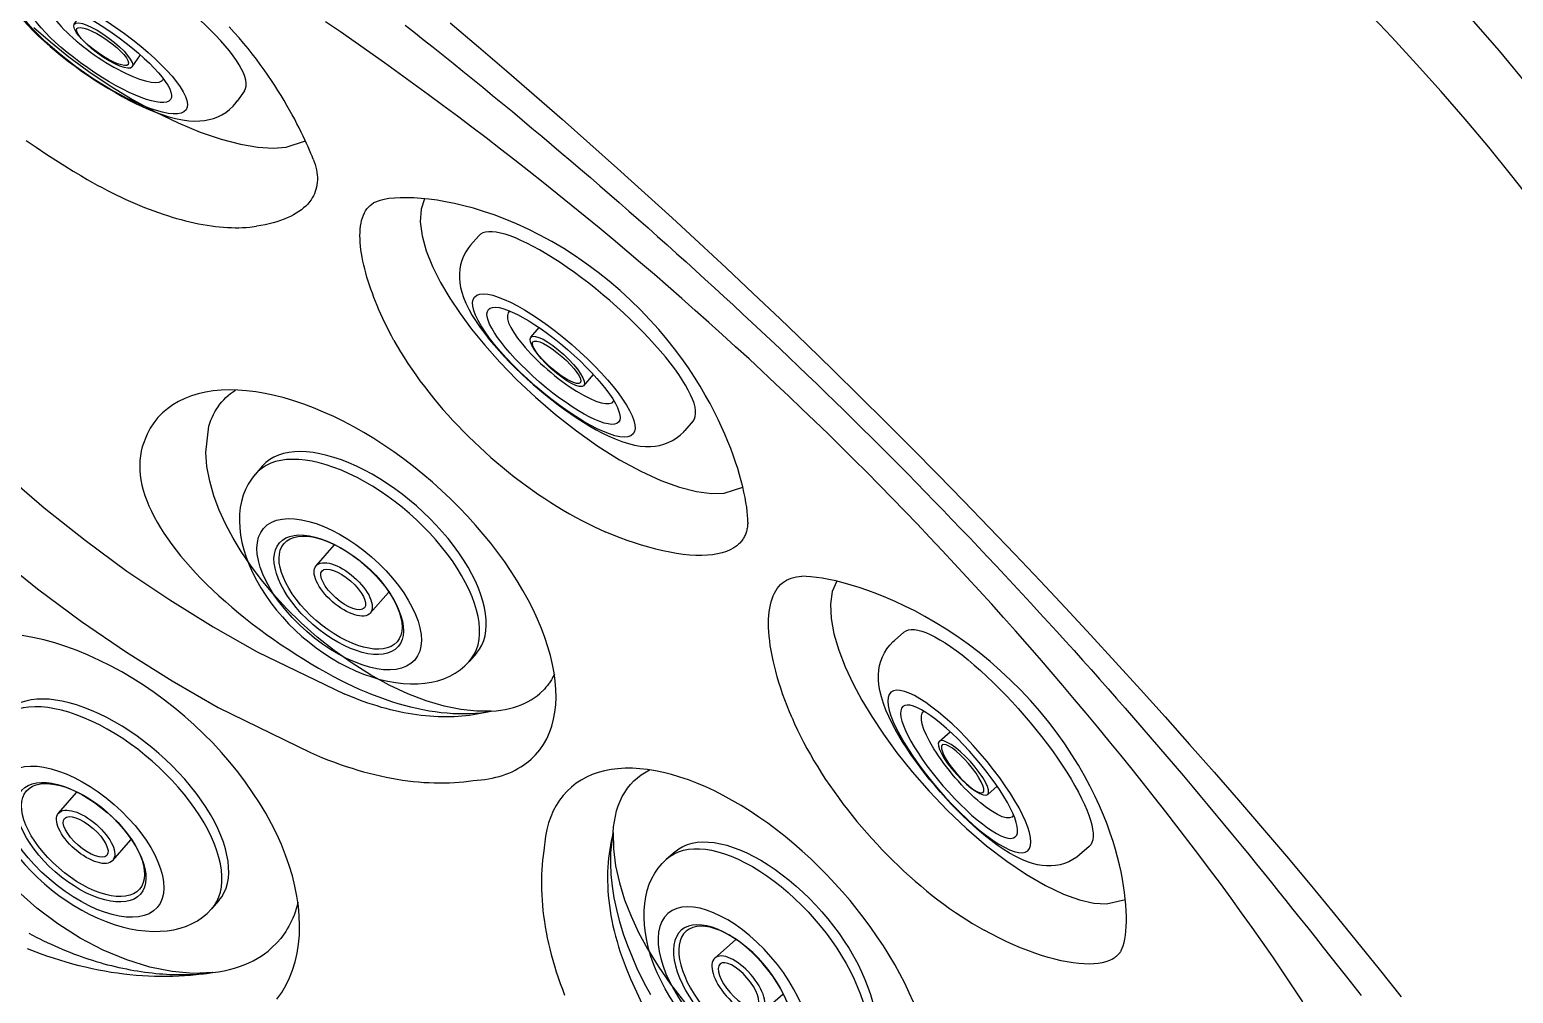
# Model space of a CAD drawing. Extents: x 832 to 912, y 781 to 934.
# Drawn here: x 894.42 to 903.87, y 875 to 881.13 of the extents above; entities that cross this region are included whole.
import ezdxf

# ---------------------------------------------------------------- set-up
doc = ezdxf.new("R2010")
doc.units = 0
doc.header["$MEASUREMENT"] = 0
for name, color, linetype in [('1', 4, 'Continuous'), ('DIM', 3, 'Continuous'), ('SPA', 2, 'Continuous')]:
    doc.layers.add(name, color=color, linetype=linetype)

# ---------------------------------------------------------------- blocks, each defined once
blk = doc.blocks.new('MINI2009')
at = {"layer": '1'}
for p, q in [((274.3024, 432.0245), (274.3824, 432.0245)), ((274.3024, 430.221), (274.3824, 430.221))]:
    blk.add_line(p, q, dxfattribs=at)
at = {"layer": '1', "color": 3}
for p, q in [((274.5869, 431.3518), (274.4936, 431.3518)), ((274.5741, 430.8937), (274.4936, 430.8937))]:
    blk.add_line(p, q, dxfattribs=at)
at = {"layer": '1', "flags": 128}
blk.add_lwpolyline([(274.3824, 430.2213), (274.4044, 430.2217), (274.4346, 430.2255), (274.4636, 430.2324), (274.4914, 430.2421), (274.5177, 430.2544), (274.5424, 430.269), (274.5656, 430.2858), (274.5873, 430.3046), (274.6076, 430.3255), (274.6268, 430.3488), (274.6452, 430.3749), (274.663, 430.4045), (274.6804, 430.4387), (274.6974, 430.478), (274.7131, 430.5212), (274.7268, 430.5658), (274.7387, 430.611), (274.749, 430.6568), (274.758, 430.7034), (274.7658, 430.7508), (274.7725, 430.7991), (274.7782, 430.8483), (274.7829, 430.8981), (274.7866, 430.9486), (274.7894, 430.9996), (274.7912, 431.0509), (274.792, 431.1024), (274.7919, 431.154), (274.7909, 431.2055), (274.7889, 431.2566), (274.7859, 431.3073), (274.7821, 431.3574), (274.7772, 431.4067), (274.7714, 431.4551), (274.7646, 431.5025), (274.7568, 431.5489), (274.7479, 431.5942), (274.7377, 431.6385), (274.7263, 431.6817), (274.7131, 431.7242), (274.6979, 431.7661), (274.68, 431.8078), (274.6615, 431.8437), (274.6425, 431.8746), (274.6231, 431.9015), (274.6028, 431.9252), (274.5815, 431.9463), (274.5589, 431.9649), (274.535, 431.9813), (274.5097, 431.9953), (274.4831, 432.0067), (274.4555, 432.0154), (274.4243, 432.0217), (274.3931, 432.0244), (274.3823, 432.0242)], dxfattribs=at)
at = {"layer": '1'}
blk.add_ellipse((274.3024, 431.1228), major_axis=(0, 0.9018), ratio=0.25882, start_param=6.283179, end_param=9.424778, dxfattribs=at)
at = {"layer": '1', "color": 3}
for centre, major_axis, ratio in [((274.6148, 431.1228), (0, 0.6667), 0.263764), ((274.6174, 431.1228), (0, 0.5481), 0.248557), ((274.5805, 431.1228), (0.0064, 0.229), 0.262485), ((274.5876, 431.1228), (0, 0.1994), 0.249939)]:
    blk.add_ellipse(centre, major_axis=major_axis, ratio=ratio, dxfattribs=at)
blk.add_ellipse((274.5435, 431.1223), major_axis=(-0.0036, 0.438), ratio=0.267267, start_param=3.037362, end_param=6.323274, dxfattribs=at)
blk = doc.blocks.new('2D2D4516S')
at = {"layer": '1'}
for p, q in [((-0.905, -0.4526), (-0.9051, -0.5262)), ((0.905, -0.4526), (0.9049, -0.5248)), ((-0.2299, -0.7069), (-0.2299, -0.5325)), ((0.2281, -0.7069), (0.2281, -0.532))]:
    blk.add_line(p, q, dxfattribs=at)
for centre, major_axis, ratio, start_param in [((0, -0.4526), (0.905, 0), 0.500093, 6.282714), ((-0.0001, -0.5255), (-0.905, -0.0007), 0.640029, 6.278858)]:
    blk.add_ellipse(centre, major_axis=major_axis, ratio=ratio, start_param=start_param, end_param=9.424778, dxfattribs=at)
at = {"layer": '1', "color": 3}
blk.add_ellipse((0, -0.5179), major_axis=(0.905, 0), ratio=0.500093, start_param=6.265011, end_param=9.442952, dxfattribs=at)
for centre, major_axis, ratio in [((0, -0.747), (-0.638, -0.0014), 0.493334), ((-0.0001, -0.7513), (-0.5019, 0), 0.500063), ((0, -0.7335), (-0.4769, -0.0014), 0.493519)]:
    blk.add_ellipse(centre, major_axis=major_axis, ratio=ratio, dxfattribs=at)
at = {"layer": '1'}
for major_axis, ratio in [((-0.229, 0), 0.45443), ((-0.179, 0), 0.399892)]:
    blk.add_ellipse((-0.0009, -0.7069), major_axis=major_axis, ratio=ratio, dxfattribs=at)
blk = doc.blocks.new('2010SOVEREIGN')
at = {"layer": '1', "color": 3}
for centre, radius, start, end in [((67.6376, 80.6922), 11.2, 1.97746, 87.83662), ((67.5969, 80.643), 9.387, 0, 90)]:
    blk.add_arc(centre, radius, start, end, dxfattribs=at)
at = {"layer": 'SPA', "color": 4}
blk.add_lwpolyline([(12, 92.7053), (67.6581, 92.7053, -0.414214), (79.6581, 80.7053), (79.6581, 12, -0.414214), (67.6581, 0), (12, 0, -0.414214), (0, 12), (0, 80.7053, -0.414214)], format="xyb", close=True, dxfattribs=at)
at = {"layer": 'SPA', "color": 3, "linetype": 'Continuous'}
for points in [[(71.2275, 83.2527), (71.4224, 83.0286), (71.6119, 82.7999), (71.796, 82.5668), (71.9745, 82.3294), (72.1474, 82.0879), (72.3146, 81.8422), (72.476, 81.5925), (72.6314, 81.3391), (72.7806, 81.0821), (72.9232, 80.8223), (73.059, 80.5597), (73.1879, 80.2943), (73.3099, 80.0261), (73.4248, 79.7552), (73.5326, 79.4816), (73.6331, 79.2054), (73.7264, 78.9266), (73.8122, 78.6452), (73.8906, 78.3614), (73.9613, 78.0751), (74.0243, 77.7864), (74.127, 77.2018)], [(71.6486, 82.0506), (71.5041, 82.2341), (71.3567, 82.4153), (71.2064, 82.5941), (71.0533, 82.7705), (70.8974, 82.9445), (70.7388, 83.116), (70.5774, 83.2851)], [(64.7422, 83.2069), (64.9217, 83.0548), (65.1004, 82.9019), (65.2783, 82.748), (65.4554, 82.5932), (65.6317, 82.4375), (65.8072, 82.2809), (65.9819, 82.1234), (66.1558, 81.9651), (66.3289, 81.8059), (66.5012, 81.6457), (66.6726, 81.4847), (66.8432, 81.3227), (67.0129, 81.1599), (67.1818, 80.9962), (67.3497, 80.8315), (67.5168, 80.666), (67.683, 80.4996), (67.8483, 80.3323), (68.0127, 80.1641), (68.1762, 79.995), (68.3389, 79.8251), (68.5006, 79.6543), (68.6614, 79.4827), (68.8213, 79.3102), (68.9803, 79.137), (69.1384, 78.9629), (69.2956, 78.788), (69.452, 78.6123), (69.6075, 78.4358), (69.7622, 78.2587), (69.9159, 78.0806), (70.0684, 77.9015), (70.2191, 77.7219), (70.3665, 77.5435), (70.5134, 77.363), (70.6585, 77.1822), (70.7983, 77.0056)], [(64.4563, 83.1931), (64.5117, 83.1491), (64.5708, 83.102), (64.6336, 83.0519), (64.6971, 83.0012), (64.7605, 82.9503), (64.8238, 82.8993), (64.887, 82.8481), (64.95, 82.7968), (65.0129, 82.7453), (65.0756, 82.6936), (65.1383, 82.6418), (65.2008, 82.5898), (65.2632, 82.5377), (65.3254, 82.4855), (65.3876, 82.4331), (65.4496, 82.3806), (65.5115, 82.3279), (65.5733, 82.2751), (65.635, 82.2222), (65.6965, 82.1691), (65.7579, 82.1158), (65.8192, 82.0625), (65.8804, 82.009), (65.9415, 81.9553), (66.0024, 81.9015), (66.0632, 81.8475), (66.1239, 81.7934), (66.1844, 81.7392), (66.2448, 81.6848), (66.3051, 81.6303), (66.3652, 81.5757), (66.4253, 81.5209), (66.4851, 81.466), (66.5449, 81.4109), (66.6045, 81.3557), (66.664, 81.3003), (66.7233, 81.2448), (66.7825, 81.1892), (66.8416, 81.1334), (66.9006, 81.0774), (66.9594, 81.0214), (67.0181, 80.9652), (67.0766, 80.9088), (67.135, 80.8523), (67.1932, 80.7956), (67.2514, 80.7388), (67.3094, 80.6819), (67.3672, 80.6248), (67.4249, 80.5676), (67.4825, 80.5102), (67.5399, 80.4526), (67.5972, 80.3949), (67.6544, 80.3371), (67.7115, 80.2791), (67.7684, 80.221), (67.8252, 80.1627), (67.8819, 80.1042), (67.9384, 80.0457), (67.9948, 79.9869), (68.0511, 79.9281), (68.1072, 79.8691), (68.1632, 79.8099), (68.2191, 79.7506), (68.2748, 79.6912), (68.3304, 79.6316), (68.3858, 79.5719), (68.4411, 79.512), (68.4963, 79.4521), (68.5513, 79.3919), (68.6062, 79.3317), (68.661, 79.2713), (68.7156, 79.2108), (68.7701, 79.1501), (68.8244, 79.0894), (68.8786, 79.0285), (68.9326, 78.9674), (68.9865, 78.9063), (69.0403, 78.845), (69.0939, 78.7836), (69.1473, 78.722), (69.2007, 78.6604), (69.2538, 78.5986), (69.3068, 78.5367), (69.3597, 78.4747), (69.4124, 78.4126), (69.465, 78.3503), (69.5174, 78.288), (69.5697, 78.2255), (69.6218, 78.1629), (69.6738, 78.1001), (69.7257, 78.0373), (69.7774, 77.9744), (69.8287, 77.9117), (69.8781, 77.851), (69.9259, 77.7922), (69.9724, 77.7345), (70.0183, 77.6776), (70.0639, 77.6207), (70.1098, 77.5633), (70.1563, 77.505), (70.2041, 77.445), (70.2532, 77.3832), (70.3026, 77.3211), (70.3518, 77.259), (70.401, 77.1968), (70.45, 77.1347), (70.4983, 77.0734), (70.5444, 77.0147)], [(63.8701, 82.3403), (63.8633, 82.3575), (63.8557, 82.376), (63.8473, 82.3958), (63.8381, 82.4168), (63.8282, 82.4389), (63.8175, 82.4622), (63.806, 82.4865), (63.7937, 82.5118), (63.7806, 82.538), (63.7667, 82.5652), (63.7519, 82.5931), (63.7363, 82.6219), (63.7199, 82.6514), (63.7026, 82.6816), (63.6845, 82.7124), (63.6655, 82.7437), (63.6456, 82.7756), (63.6249, 82.808), (63.6033, 82.8408), (63.5808, 82.8739), (63.5574, 82.9074), (63.5331, 82.9411), (63.5079, 82.975), (63.4817, 83.009), (63.4547, 83.0432), (63.4267, 83.0774), (63.3977, 83.1117), (63.3673, 83.1463), (63.3356, 83.1814)], [(62.0912, 83.1782), (62.1972, 83.0855), (62.3144, 82.9913), (62.4419, 82.8974), (62.5777, 82.806), (62.7195, 82.7196), (62.8644, 82.6404), (63.0089, 82.5706), (63.1496, 82.5122), (63.2833, 82.4664), (63.4069, 82.434), (63.5183, 82.415), (63.6159, 82.4089), (63.6987, 82.4147), (63.8202, 82.4564)], [(70.1731, 76.9752), (70.1097, 77.0707), (70.0457, 77.1658), (69.981, 77.2604), (69.9156, 77.3546), (69.8496, 77.4483), (69.7829, 77.5417), (69.7155, 77.6346), (69.6476, 77.7272), (69.579, 77.8193), (69.51, 77.9111), (69.4404, 78.0026), (69.3704, 78.0937), (69.2998, 78.1846), (69.2288, 78.2751), (69.1574, 78.3654), (69.0855, 78.4553), (69.0132, 78.5449), (68.9405, 78.6342), (68.8673, 78.7231), (68.7937, 78.8117), (68.7196, 78.8999), (68.6451, 78.9879), (68.5702, 79.0754), (68.4948, 79.1626), (68.419, 79.2495), (68.3428, 79.336), (68.2661, 79.4221), (68.1891, 79.5079), (68.1116, 79.5934), (68.0336, 79.6784), (67.9553, 79.7632), (67.8765, 79.8475), (67.7973, 79.9315), (67.7177, 80.0151), (67.6376, 80.0984), (67.5572, 80.1812), (67.4763, 80.2637), (67.395, 80.3459), (67.3133, 80.4276), (67.2312, 80.509), (67.1487, 80.59), (67.0657, 80.6706), (66.9824, 80.7507), (66.8988, 80.8305), (66.8148, 80.9098), (66.7304, 80.9887), (66.6457, 81.0671), (66.5606, 81.1451), (66.4752, 81.2227), (66.3894, 81.2998), (66.3033, 81.3765), (66.2169, 81.4528), (66.1301, 81.5286), (66.0429, 81.604), (65.9555, 81.6789), (65.8676, 81.7534), (65.7795, 81.8275), (65.691, 81.9011), (65.6022, 81.9743), (65.513, 82.047), (65.4236, 82.1193), (65.3337, 82.1912), (65.2436, 82.2626), (65.1531, 82.3335), (65.0623, 82.404), (64.9712, 82.4741), (64.8798, 82.5437), (64.7881, 82.6129), (64.696, 82.6816), (64.6036, 82.7499), (64.5109, 82.8177), (64.418, 82.8851), (64.3247, 82.9519), (64.2311, 83.0182), (64.1372, 83.0839), (64.0428, 83.1489), (63.9479, 83.2133)], [(62.0421, 82.4581), (62.1045, 82.4156), (62.1674, 82.3737), (62.23, 82.3332), (62.2883, 82.2963), (62.3416, 82.2635), (62.3891, 82.2349), (62.4303, 82.2107), (62.4645, 82.1912), (62.4948, 82.1744), (62.5251, 82.1581), (62.5554, 82.1423), (62.5856, 82.1269), (62.6158, 82.1119), (62.646, 82.0975), (62.6761, 82.0835), (62.7062, 82.07), (62.7361, 82.0569), (62.766, 82.0444), (62.7957, 82.0324), (62.8253, 82.0208), (62.8548, 82.0098), (62.8842, 81.9993), (62.9134, 81.9893), (62.9425, 81.9798), (62.9713, 81.9708), (63, 81.9624), (63.0285, 81.9545), (63.0568, 81.9472), (63.0848, 81.9404), (63.1126, 81.9341), (63.1402, 81.9284), (63.1675, 81.9233), (63.1946, 81.9187), (63.2212, 81.9147), (63.2475, 81.9113), (63.2733, 81.9085), (63.2988, 81.9063), (63.3239, 81.9046), (63.3486, 81.9035), (63.3729, 81.903), (63.3967, 81.9031), (63.4201, 81.9038), (63.443, 81.9051), (63.4655, 81.9069), (63.5092, 81.9123)], [(63.8701, 82.3403), (63.8766, 82.3227), (63.8822, 82.3053), (63.8868, 82.2882), (63.8906, 82.2714), (63.8934, 82.2548), (63.8954, 82.2385), (63.8964, 82.2225), (63.8965, 82.2069), (63.8957, 82.1915), (63.8939, 82.1764), (63.8913, 82.1616), (63.8877, 82.1472), (63.8833, 82.1331), (63.8779, 82.1194), (63.8716, 82.106), (63.8643, 82.0929), (63.8562, 82.0802), (63.8465, 82.0671), (63.8352, 82.0537), (63.8227, 82.0409), (63.8091, 82.0285), (63.7945, 82.0167), (63.7787, 82.0054), (63.7619, 81.9946), (63.744, 81.9844), (63.7251, 81.9747), (63.7051, 81.9655), (63.6841, 81.9569), (63.6621, 81.9489), (63.639, 81.9414), (63.615, 81.9344), (63.59, 81.9281), (63.564, 81.9223), (63.5092, 81.9123)], [(61.9048, 80.3372), (62.1568, 80.1202), (62.4169, 79.9133), (62.6838, 79.7174), (62.9563, 79.5332), (63.2331, 79.3617), (63.5129, 79.2037), (64.0712, 78.9338)], [(61.8421, 79.8227), (62.1144, 79.6035), (62.3942, 79.3956), (62.6801, 79.1998), (62.9707, 79.0173), (63.2647, 78.8491), (63.8518, 78.5613)], [(64.3844, 81.1859), (64.369, 81.2144), (64.3542, 81.2426), (64.34, 81.2706), (64.3264, 81.2984), (64.3133, 81.3259), (64.3009, 81.3531), (64.2889, 81.3801), (64.2776, 81.4067), (64.2668, 81.4331), (64.2566, 81.4591), (64.2468, 81.4852), (64.2374, 81.5113), (64.2286, 81.5373), (64.2202, 81.5633), (64.2124, 81.5891), (64.2051, 81.6148), (64.1984, 81.6403), (64.1922, 81.6655), (64.1868, 81.6903), (64.1819, 81.7149), (64.1778, 81.7391), (64.1743, 81.7628), (64.1716, 81.786), (64.1696, 81.8088), (64.1683, 81.8309), (64.1679, 81.8525), (64.1683, 81.8734), (64.1696, 81.8936), (64.1717, 81.913), (64.1747, 81.9317), (64.1786, 81.9496), (64.1835, 81.9666), (64.1893, 81.9825), (64.196, 81.9972), (64.2036, 82.0108), (64.2121, 82.0233), (64.2215, 82.0345), (64.2317, 82.0446), (64.2549, 82.0612)], [(66.6377, 80.0288), (66.6375, 80.0491), (66.6363, 80.0718), (66.6341, 80.0969), (66.6307, 80.1243), (66.6262, 80.1538), (66.6205, 80.1853), (66.6136, 80.2188), (66.6055, 80.2541), (66.5961, 80.291), (66.5854, 80.3296), (66.5734, 80.3697), (66.56, 80.4112), (66.5452, 80.4539), (66.529, 80.4978), (66.5113, 80.5428), (66.4921, 80.5887), (66.4713, 80.6354), (66.449, 80.6829), (66.4245, 80.7323), (66.3972, 80.7841), (66.3672, 80.8379), (66.3344, 80.8937), (66.2985, 80.9511), (66.2596, 81.0099), (66.2174, 81.0699), (66.172, 81.1309), (66.1231, 81.1926), (66.0707, 81.2547), (66.0147, 81.3172), (65.955, 81.3796), (65.8914, 81.4419), (65.8244, 81.5032), (65.7555, 81.5621), (65.685, 81.6183), (65.613, 81.6717), (65.5397, 81.7223), (65.4653, 81.77), (65.3899, 81.8146), (65.3137, 81.8562), (65.2382, 81.894), (65.1644, 81.9277), (65.0926, 81.9576), (65.0229, 81.9839), (64.9556, 82.0067), (64.8908, 82.0264), (64.8288, 82.0431), (64.7697, 82.0569), (64.7133, 82.0683), (64.659, 82.0774), (64.6068, 82.0845), (64.5571, 82.0895), (64.51, 82.0927), (64.4658, 82.094), (64.4247, 82.0937), (64.3869, 82.0917), (64.3526, 82.0882), (64.322, 82.0833), (64.2954, 82.0771), (64.2549, 82.0612)], [(64.5796, 82.0875), (64.5568, 82.0202), (64.5515, 81.9408), (64.5629, 81.8519), (64.5896, 81.7561), (64.6295, 81.6562), (64.6804, 81.5548), (64.7397, 81.4541), (64.8053, 81.3559), (64.8779, 81.2579), (64.9622, 81.1542), (65.0585, 81.0459), (65.1663, 80.9349), (65.2847, 80.8232), (65.4121, 80.7137), (65.5459, 80.609), (65.6835, 80.5122), (65.8214, 80.426), (65.9562, 80.3527), (66.0847, 80.294), (66.2039, 80.2508), (66.3116, 80.2233), (66.4061, 80.2108), (66.4868, 80.2123), (66.6064, 80.2502)], [(64.3844, 81.1859), (64.4049, 81.1495), (64.4265, 81.113), (64.4491, 81.0763), (64.4728, 81.0395), (64.4975, 81.0027), (64.5233, 80.9657), (64.5501, 80.9288), (64.5778, 80.8919), (64.6063, 80.8552), (64.6356, 80.8187), (64.6657, 80.7825), (64.6965, 80.7466), (64.728, 80.7111), (64.7602, 80.6758), (64.793, 80.641), (64.8265, 80.6065), (64.8605, 80.5724), (64.8951, 80.5388), (64.9303, 80.5056), (64.9659, 80.473), (65.0021, 80.4408), (65.0387, 80.4092), (65.0757, 80.3782), (65.1131, 80.3477), (65.1509, 80.3179), (65.1891, 80.2886), (65.2275, 80.2601), (65.2663, 80.2322), (65.3053, 80.2051), (65.3446, 80.1787), (65.384, 80.153), (65.4235, 80.1283), (65.4629, 80.1045), (65.5022, 80.0817), (65.5413, 80.0598), (65.5804, 80.0389), (65.6192, 80.0191), (65.6578, 80.0002), (65.7344, 79.9656)], [(65.2864, 78.5474), (65.313, 78.5791), (65.3368, 78.6133), (65.3575, 78.6499), (65.3752, 78.689), (65.3898, 78.7302), (65.4012, 78.7733), (65.4096, 78.8184), (65.4148, 78.8652), (65.4169, 78.9137), (65.4159, 78.9639), (65.4118, 79.0155), (65.4047, 79.0686), (65.3945, 79.123), (65.3813, 79.1787), (65.3651, 79.2355), (65.3458, 79.2933), (65.3235, 79.3521), (65.2983, 79.4118), (65.27, 79.4723), (65.2389, 79.5332), (65.2052, 79.594), (65.169, 79.6547), (65.1304, 79.7152), (65.0894, 79.7753), (65.0462, 79.8349), (65.0007, 79.894), (64.9532, 79.9524), (64.9037, 80.01), (64.8523, 80.0668), (64.799, 80.1226), (64.7439, 80.1773), (64.6872, 80.2308), (64.6289, 80.2831), (64.5691, 80.3339), (64.5079, 80.3833), (64.4458, 80.4307), (64.3831, 80.476), (64.3199, 80.5191), (64.2563, 80.56), (64.1925, 80.5986), (64.1285, 80.6349), (64.0644, 80.6689), (64.0004, 80.7003), (63.9365, 80.7293), (63.8729, 80.7558), (63.8098, 80.7796), (63.7471, 80.8008), (63.685, 80.8193), (63.6237, 80.835), (63.5632, 80.8479), (63.5037, 80.8579), (63.4458, 80.8649), (63.3896, 80.869), (63.3353, 80.8701), (63.2828, 80.8683), (63.2324, 80.8635), (63.184, 80.8559), (63.1379, 80.8454), (63.0939, 80.8321), (63.0522, 80.816), (63.013, 80.797), (62.9762, 80.7753), (62.942, 80.7508), (62.9103, 80.7237), (62.8814, 80.6938), (62.8553, 80.6612), (62.8321, 80.6261), (62.8121, 80.5888), (62.7814, 80.5078)], [(63.2061, 80.639), (63.212, 80.6583), (63.2188, 80.6771), (63.2263, 80.6955), (63.2346, 80.7133), (63.2437, 80.7306), (63.2536, 80.7473), (63.2642, 80.7635), (63.2755, 80.779), (63.2877, 80.7939), (63.3005, 80.8082), (63.3141, 80.8218), (63.3283, 80.8348), (63.3433, 80.8471), (63.3752, 80.8695)], [(65.0035, 78.8249), (64.9112, 78.8251), (64.8109, 78.8359), (64.7034, 78.8579), (64.5903, 78.8913), (64.4733, 78.9359), (64.3542, 78.9912), (64.235, 79.0563), (64.1177, 79.1299), (64.004, 79.2106), (63.8957, 79.2967), (63.7941, 79.3867), (63.7002, 79.4789), (63.6147, 79.5717), (63.5379, 79.6639), (63.47, 79.7542), (63.4109, 79.8417), (63.3596, 79.9266), (63.3131, 80.0141), (63.2718, 80.1044), (63.2372, 80.1966), (63.2106, 80.2895), (63.1931, 80.3817), (63.1859, 80.4718), (63.2061, 80.639)], [(62.7814, 80.5078), (62.7743, 80.4794), (62.7692, 80.4504), (62.766, 80.4208), (62.7648, 80.3906), (62.7656, 80.3599), (62.7683, 80.3286), (62.7729, 80.2969), (62.7794, 80.2646), (62.7877, 80.232), (62.7979, 80.1989), (62.8099, 80.1654), (62.8238, 80.1315), (62.8393, 80.0973), (62.8567, 80.0627), (62.8758, 80.0279), (62.8965, 79.9928), (62.919, 79.9574), (62.9431, 79.9218), (62.9688, 79.886), (62.9962, 79.85), (63.0251, 79.8139), (63.0556, 79.7776), (63.0876, 79.7413), (63.1211, 79.7048), (63.1561, 79.6683), (63.1926, 79.6318), (63.2305, 79.5953), (63.2699, 79.5588), (63.3105, 79.5224), (63.352, 79.4865), (63.3945, 79.451), (63.4379, 79.4159), (63.4821, 79.3813), (63.5271, 79.3473), (63.5728, 79.3137), (63.6191, 79.2808), (63.6661, 79.2484), (63.7137, 79.2167), (63.7617, 79.1856), (63.81, 79.1553), (63.8577, 79.1263), (63.9045, 79.0987), (63.9503, 79.0727), (63.9951, 79.0481), (64.0388, 79.0252), (64.0812, 79.0039), (64.1225, 78.9841), (64.1637, 78.9654), (64.2049, 78.9477), (64.246, 78.931), (64.287, 78.9153), (64.3279, 78.9007), (64.3687, 78.887), (64.4092, 78.8745), (64.4496, 78.863), (64.4897, 78.8526), (64.5296, 78.8432), (64.5692, 78.835), (64.6085, 78.828), (64.6475, 78.822), (64.686, 78.8172), (64.7239, 78.8136), (64.7613, 78.8111), (64.798, 78.8098), (64.8341, 78.8095), (64.8694, 78.8104), (64.9041, 78.8124), (64.938, 78.8155), (65.0035, 78.8249)], [(66.6377, 80.0288), (66.6374, 80.0209), (66.6369, 80.0131), (66.6362, 80.0055), (66.6353, 79.998), (66.6341, 79.9907), (66.6327, 79.9835), (66.6311, 79.9764), (66.6292, 79.9695), (66.6271, 79.9627), (66.6248, 79.9561), (66.6223, 79.9496), (66.6195, 79.9433), (66.6165, 79.9371), (66.6133, 79.931), (66.6099, 79.9251), (66.6062, 79.9193), (66.6023, 79.9137), (66.5982, 79.9083), (66.5939, 79.9029), (66.5893, 79.8978), (66.5845, 79.8928), (66.5795, 79.8879), (66.5679, 79.8779), (66.5481, 79.8639), (66.5259, 79.8517), (66.5014, 79.8412), (66.4745, 79.8326), (66.4454, 79.8257), (66.4141, 79.8207), (66.3806, 79.8175), (66.3449, 79.8162), (66.3071, 79.8167), (66.2672, 79.8191), (66.2259, 79.8234), (66.1836, 79.8293), (66.1404, 79.8369), (66.0964, 79.846), (66.0519, 79.8566), (66.0069, 79.8686), (65.9615, 79.882), (65.916, 79.8965), (65.8703, 79.9123), (65.8248, 79.9291), (65.7344, 79.9656)], [(66.9195, 78.7816), (66.9031, 78.8206), (66.8878, 78.8592), (66.8734, 78.8972), (66.8599, 78.9348), (66.8474, 78.9717), (66.8359, 79.0081), (66.8252, 79.0438), (66.8156, 79.0788), (66.8069, 79.1132), (66.7991, 79.1468), (66.7922, 79.1797), (66.7863, 79.2117), (66.7812, 79.2429), (66.7772, 79.2732), (66.774, 79.3025), (66.7718, 79.3309), (66.7705, 79.3584), (66.7701, 79.3848), (66.7706, 79.4103), (66.772, 79.4347), (66.7744, 79.4581), (66.7777, 79.4805), (66.7818, 79.5018), (66.7869, 79.522), (66.7929, 79.5411), (66.7998, 79.559), (66.8075, 79.5757), (66.8161, 79.5912), (66.8255, 79.6056), (66.8358, 79.6188), (66.8469, 79.6307), (66.8588, 79.6415), (66.8716, 79.651), (66.8851, 79.6593), (66.8995, 79.6665), (66.9146, 79.6723), (66.9306, 79.677), (66.9473, 79.6804), (66.9829, 79.6836)], [(69.0163, 77.3016), (69.0231, 77.3155), (69.0293, 77.3322), (69.0347, 77.3516), (69.0393, 77.3736), (69.0431, 77.398), (69.046, 77.4249), (69.048, 77.454), (69.049, 77.4853), (69.049, 77.5187), (69.0479, 77.554), (69.0456, 77.5912), (69.0421, 77.6302), (69.0374, 77.6708), (69.0314, 77.7129), (69.024, 77.7565), (69.0152, 77.8015), (69.0049, 77.8476), (68.9932, 77.8949), (68.9798, 77.9436), (68.9642, 77.9948), (68.9463, 78.0486), (68.926, 78.1047), (68.903, 78.163), (68.8773, 78.2233), (68.8487, 78.2853), (68.817, 78.349), (68.7822, 78.414), (68.744, 78.4804), (68.7024, 78.5478), (68.6571, 78.6161), (68.6081, 78.685), (68.5551, 78.7545), (68.4983, 78.8241), (68.439, 78.892), (68.3773, 78.9578), (68.3137, 79.0213), (68.2481, 79.0826), (68.1807, 79.1414), (68.1117, 79.1977), (68.0412, 79.2514), (67.9703, 79.3017), (67.9005, 79.3479), (67.8321, 79.3901), (67.7654, 79.4285), (67.7007, 79.4633), (67.6382, 79.4946), (67.5771, 79.523), (67.5174, 79.5489), (67.4591, 79.5722), (67.4026, 79.5931), (67.348, 79.6116), (67.2956, 79.6279), (67.2456, 79.6419), (67.1983, 79.6538), (67.1538, 79.6635), (67.1125, 79.6713), (67.0745, 79.6771), (67.0401, 79.6811), (66.9829, 79.6836)], [(67.2041, 79.6524), (67.1761, 79.5863), (67.1644, 79.5066), (67.1683, 79.4159), (67.1866, 79.317), (67.2174, 79.213), (67.2588, 79.1066), (67.3086, 79.0001), (67.3646, 78.8957), (67.4278, 78.7904), (67.5022, 78.6783), (67.588, 78.5606), (67.6849, 78.4391), (67.7921, 78.3162), (67.9083, 78.1947), (68.0313, 78.0776), (68.1585, 77.9683), (68.2868, 77.8697), (68.4132, 77.7844), (68.5344, 77.7145), (68.6478, 77.661), (68.7511, 77.6242), (68.8428, 77.6038), (68.922, 77.5985), (69.0425, 77.6267)], [(63.6392, 76.9917), (63.6693, 77.0342), (63.696, 77.0793), (63.7192, 77.127), (63.739, 77.1772), (63.7552, 77.2296), (63.7678, 77.2844), (63.7768, 77.3412), (63.7821, 77.4), (63.7837, 77.4601), (63.7816, 77.5215), (63.7759, 77.584), (63.7665, 77.6475), (63.7536, 77.7119), (63.7372, 77.777), (63.7174, 77.8427), (63.694, 77.9088), (63.6673, 77.9753), (63.6373, 78.042), (63.6039, 78.1088), (63.5673, 78.1755), (63.5274, 78.2421), (63.4843, 78.3083), (63.4383, 78.3738), (63.3898, 78.4381), (63.3388, 78.5011), (63.2854, 78.5626), (63.2299, 78.6225), (63.1723, 78.6808), (63.1128, 78.7374), (63.0514, 78.792), (62.9882, 78.8447), (62.9235, 78.8953), (62.8572, 78.9437), (62.7896, 78.9899), (62.7208, 79.0336), (62.6508, 79.0748), (62.5799, 79.1133), (62.5087, 79.1487), (62.4375, 79.1811), (62.3663, 79.2103), (62.2953, 79.2363), (62.2246, 79.2591), (62.1543, 79.2786), (62.0847, 79.2949), (62.0158, 79.3078)], [(63.2313, 77.1608), (63.1072, 77.1558), (62.9726, 77.167), (62.8299, 77.1954), (62.6822, 77.2411), (62.533, 77.3034), (62.3858, 77.3806), (62.2439, 77.4707), (62.1105, 77.5708), (61.9878, 77.6782)], [(65.406, 79.0601), (65.4025, 79.053), (65.3988, 79.0459), (65.395, 79.039), (65.3911, 79.0322), (65.3871, 79.0256), (65.383, 79.0191), (65.3788, 79.0127), (65.3746, 79.0064), (65.3702, 79.0003), (65.3658, 78.9943), (65.3612, 78.9885), (65.3566, 78.9827), (65.3519, 78.9771), (65.3423, 78.9662)], [(65.0035, 78.8249), (64.9811, 78.8194), (64.9585, 78.8144), (64.9356, 78.8097), (64.9124, 78.8055), (64.889, 78.8017), (64.8652, 78.7984), (64.8412, 78.7956), (64.8168, 78.7932), (64.7922, 78.7913), (64.7673, 78.7899), (64.7421, 78.789), (64.7166, 78.7887), (64.6909, 78.7888), (64.6648, 78.7895), (64.6386, 78.7907), (64.612, 78.7925), (64.5852, 78.7948), (64.5582, 78.7977), (64.5309, 78.8012), (64.5034, 78.8052), (64.4757, 78.8098), (64.4477, 78.815), (64.4196, 78.8207), (64.3913, 78.827), (64.3628, 78.8339), (64.3342, 78.8414), (64.3054, 78.8494), (64.2765, 78.858), (64.2474, 78.8672), (64.2183, 78.877), (64.189, 78.8873), (64.1596, 78.8981), (64.1302, 78.9095), (64.0712, 78.9338)], [(65.0035, 78.8249), (65.0344, 78.8273), (65.0642, 78.8309), (65.0928, 78.8357), (65.1202, 78.8416), (65.1464, 78.8486), (65.1713, 78.8567), (65.195, 78.8657), (65.2175, 78.8756), (65.2388, 78.8864), (65.2589, 78.898), (65.2779, 78.9103), (65.2956, 78.9234), (65.3123, 78.9371), (65.3423, 78.9662)], [(66.9195, 78.7816), (66.9363, 78.7434), (66.9543, 78.7049), (66.9732, 78.6661), (66.9932, 78.6272), (67.0143, 78.588), (67.0363, 78.5487), (67.0593, 78.5092), (67.0833, 78.4697), (67.1081, 78.4303), (67.1337, 78.391), (67.16, 78.352), (67.1871, 78.3132), (67.215, 78.2746), (67.2435, 78.2362), (67.2727, 78.1982), (67.3026, 78.1605), (67.3331, 78.1231), (67.3642, 78.0861), (67.3959, 78.0496), (67.4281, 78.0134), (67.4609, 77.9778), (67.4941, 77.9426), (67.5279, 77.9079), (67.5621, 77.8738), (67.5968, 77.8402), (67.6318, 77.8073), (67.6673, 77.775), (67.7031, 77.7433), (67.7392, 77.7124), (67.7757, 77.6821), (67.8124, 77.6526), (67.8492, 77.624), (67.886, 77.5963), (67.9229, 77.5697), (67.9597, 77.544), (67.9965, 77.5193), (68.0332, 77.4957), (68.0698, 77.473), (68.1426, 77.431)], [(63.8518, 78.5613), (63.8906, 78.5448), (63.929, 78.529), (63.9672, 78.514), (64.0051, 78.4997), (64.0427, 78.4862), (64.0801, 78.4735), (64.1172, 78.4615), (64.154, 78.4502), (64.1906, 78.4397), (64.2268, 78.4299), (64.2628, 78.4209), (64.2986, 78.4125), (64.334, 78.4049), (64.3692, 78.3981), (64.4042, 78.3919), (64.4388, 78.3865), (64.4732, 78.3818), (64.5074, 78.3778), (64.5412, 78.3745), (64.5748, 78.3719), (64.6081, 78.37), (64.6412, 78.3689), (64.6738, 78.3684), (64.7059, 78.3686), (64.7376, 78.3694), (64.7689, 78.3709), (64.7997, 78.3731), (64.8301, 78.3759), (64.8896, 78.3833)], [(64.8896, 78.3833), (64.9146, 78.385), (64.9392, 78.3874), (64.9632, 78.3905), (64.9867, 78.3942), (65.0097, 78.3987), (65.0322, 78.4039), (65.0541, 78.4097), (65.0755, 78.4162), (65.0963, 78.4235), (65.1166, 78.4314), (65.1363, 78.4399), (65.1554, 78.4492), (65.1739, 78.4591), (65.1919, 78.4697), (65.2092, 78.481), (65.2259, 78.493), (65.242, 78.5056), (65.2574, 78.5189), (65.2864, 78.5474)], [(67.6932, 76.9733), (67.6664, 77.0329), (67.6374, 77.0926), (67.6064, 77.1523), (67.5733, 77.2119), (67.5382, 77.2713), (67.5012, 77.3304), (67.4623, 77.3892), (67.4216, 77.4475), (67.3792, 77.5052), (67.335, 77.5623), (67.2891, 77.6187), (67.2417, 77.6742), (67.1926, 77.7289), (67.1422, 77.7824), (67.0908, 77.8344), (67.0384, 77.8849), (66.9851, 77.9337), (66.9311, 77.9808), (66.8765, 78.0262), (66.8212, 78.0697), (66.7654, 78.1113), (66.7092, 78.1509), (66.6526, 78.1885), (66.5958, 78.224), (66.5389, 78.2574), (66.482, 78.2884), (66.4256, 78.3169), (66.3696, 78.343), (66.3143, 78.3665), (66.2596, 78.3874), (66.2057, 78.4058), (66.1527, 78.4217), (66.1005, 78.4349), (66.0493, 78.4456), (65.9992, 78.4536), (65.9503, 78.4589), (65.9025, 78.4617), (65.8561, 78.4617), (65.8111, 78.459), (65.7675, 78.4537), (65.7254, 78.4456), (65.685, 78.4348), (65.6466, 78.4214), (65.6103, 78.4053), (65.5761, 78.3868), (65.544, 78.3658), (65.5142, 78.3423), (65.4865, 78.3164), (65.4611, 78.2882), (65.4379, 78.2577), (65.4171, 78.225), (65.3985, 78.19), (65.3824, 78.1529), (65.3686, 78.1136), (65.3573, 78.0723), (65.3485, 78.029), (65.3383, 77.9365)], [(65.7806, 78.0522), (65.7834, 78.088), (65.788, 78.1229), (65.7944, 78.1569), (65.8026, 78.1898), (65.8127, 78.2215), (65.8247, 78.2519), (65.8385, 78.2808), (65.8541, 78.3083), (65.8716, 78.3341), (65.8908, 78.3583), (65.9118, 78.3808), (65.9345, 78.4014), (65.9588, 78.4201), (66.012, 78.4518)], [(65.7806, 78.0522), (65.7742, 78.026), (65.7684, 77.9995), (65.7632, 77.9726), (65.7587, 77.9453), (65.7547, 77.9177), (65.7513, 77.8896), (65.7486, 77.8612), (65.7466, 77.8324), (65.7453, 77.8032), (65.7446, 77.7736), (65.7447, 77.7437), (65.7454, 77.7134), (65.747, 77.6828), (65.7492, 77.6518), (65.7523, 77.6205), (65.7561, 77.5888), (65.7607, 77.5567), (65.7661, 77.5244), (65.7723, 77.4918), (65.7793, 77.4589), (65.7871, 77.4258), (65.7956, 77.3925), (65.8049, 77.359), (65.8151, 77.3253), (65.826, 77.2915), (65.8376, 77.2575), (65.85, 77.2234), (65.8631, 77.1892), (65.8916, 77.1205)], [(66.0197, 77.0198), (65.9914, 77.0721), (65.9619, 77.1296), (65.9321, 77.1921), (65.9026, 77.2592), (65.874, 77.3306), (65.8472, 77.4061), (65.8232, 77.4842), (65.8032, 77.5615), (65.7873, 77.6375), (65.7757, 77.712), (65.7683, 77.7848), (65.7652, 77.8556), (65.7662, 77.9239), (65.7806, 78.0522)], [(65.7806, 78.0522), (65.7818, 77.9481), (65.7954, 77.8406), (65.8198, 77.7319), (65.8536, 77.6242), (65.8949, 77.519), (65.9424, 77.4169), (65.9991, 77.3113), (66.0664, 77.2011), (66.1447, 77.0878), (66.2339, 76.9731)], [(65.3383, 77.9365), (65.3343, 77.9069), (65.331, 77.877), (65.3282, 77.8467), (65.3261, 77.816), (65.3246, 77.7848), (65.3238, 77.7532), (65.3237, 77.7212), (65.3243, 77.6886), (65.3255, 77.6557), (65.3274, 77.6224), (65.3301, 77.5889), (65.3335, 77.5551), (65.3375, 77.5211), (65.3423, 77.4868), (65.3478, 77.4522), (65.3541, 77.4174), (65.361, 77.3823), (65.3687, 77.3469), (65.3771, 77.3113), (65.3863, 77.2754), (65.3962, 77.2392), (65.4068, 77.2028), (65.4182, 77.1661), (65.4303, 77.1291), (65.4432, 77.0919), (65.4568, 77.0544), (65.4712, 77.0166)], [(63.7727, 77.6081), (63.7674, 77.587), (63.7614, 77.5665), (63.7549, 77.5465), (63.7478, 77.5271), (63.7402, 77.5083), (63.7321, 77.4901), (63.7235, 77.4725), (63.7145, 77.4554), (63.705, 77.439), (63.6951, 77.423), (63.6848, 77.4077), (63.6741, 77.3929), (63.6631, 77.3787), (63.6401, 77.3519)], [(62.0595, 77.4118), (62.0827, 77.3993), (62.1059, 77.3871), (62.1293, 77.3751), (62.1528, 77.3634), (62.1764, 77.352), (62.2, 77.3409), (62.2238, 77.3301), (62.2477, 77.3196), (62.2716, 77.3094), (62.2956, 77.2995), (62.3196, 77.29), (62.3437, 77.2807), (62.3678, 77.2718), (62.3919, 77.2631), (62.416, 77.2547), (62.4402, 77.2467), (62.4643, 77.2389), (62.4885, 77.2315), (62.5126, 77.2244), (62.5367, 77.2176), (62.5608, 77.2112), (62.5848, 77.205), (62.6089, 77.1992), (62.6328, 77.1937), (62.6567, 77.1885), (62.6805, 77.1837), (62.7043, 77.1791), (62.7279, 77.1749), (62.7514, 77.171), (62.7749, 77.1673), (62.7982, 77.164), (62.8214, 77.161), (62.8445, 77.1583), (62.8674, 77.1559), (62.8902, 77.1538), (62.9129, 77.152), (62.9354, 77.1505), (62.9577, 77.1494), (62.9799, 77.1485), (63.0019, 77.1479), (63.0237, 77.1476), (63.0453, 77.1476), (63.0667, 77.1479), (63.0879, 77.1485), (63.1089, 77.1494), (63.1296, 77.1505), (63.1502, 77.152), (63.1705, 77.1537), (63.1905, 77.1557), (63.2296, 77.1607)], [(69.0163, 77.3016), (69.0148, 77.299), (69.0132, 77.2965), (69.0116, 77.2939), (69.0099, 77.2914), (69.0081, 77.289), (69.0064, 77.2866), (69.0045, 77.2842), (69.0026, 77.2819), (69.0007, 77.2796), (68.9987, 77.2774), (68.9966, 77.2752), (68.9945, 77.273), (68.9924, 77.2709), (68.9902, 77.2688), (68.9879, 77.2667), (68.9856, 77.2647), (68.9832, 77.2627), (68.9808, 77.2608), (68.9783, 77.2589), (68.9758, 77.2571), (68.9732, 77.2552), (68.9706, 77.2535), (68.9603, 77.2472), (68.9407, 77.2375), (68.919, 77.2296), (68.8952, 77.2233), (68.8693, 77.2188), (68.8414, 77.2159), (68.8115, 77.2149), (68.7796, 77.2155), (68.7457, 77.218), (68.71, 77.2223), (68.6724, 77.2283), (68.6332, 77.2362), (68.5927, 77.2458), (68.5511, 77.2572), (68.5085, 77.2702), (68.465, 77.2848), (68.4206, 77.3011), (68.3755, 77.3189), (68.3298, 77.3384), (68.2835, 77.3593), (68.2369, 77.3817), (68.1426, 77.431)], [(63.2296, 77.1607), (63.1953, 77.1554), (63.1601, 77.1507), (63.1243, 77.1466), (63.0878, 77.1432), (63.0508, 77.1404), (63.0134, 77.1382), (62.9755, 77.1367), (62.9374, 77.136), (62.8989, 77.1359), (62.8602, 77.1366), (62.8213, 77.1379), (62.7821, 77.1401), (62.7427, 77.143), (62.703, 77.1467), (62.6632, 77.1511), (62.6231, 77.1564), (62.5829, 77.1624), (62.5425, 77.1693), (62.502, 77.1769), (62.4613, 77.1853), (62.4205, 77.1945), (62.3796, 77.2044), (62.3386, 77.2151), (62.2976, 77.2266), (62.2564, 77.2389), (62.2152, 77.2519), (62.174, 77.2656), (62.1328, 77.2801), (62.0503, 77.3114)], [(63.2296, 77.1607), (63.2666, 77.1656), (63.3023, 77.1719), (63.3366, 77.1796), (63.3695, 77.1886), (63.4011, 77.1987), (63.4312, 77.21), (63.46, 77.2224), (63.4873, 77.2358), (63.5132, 77.2501), (63.5377, 77.2653), (63.5608, 77.2812), (63.5826, 77.298), (63.6031, 77.3153), (63.6401, 77.3519)], [(65.8916, 77.1205), (66.0031, 76.8774)]]:
    blk.add_lwpolyline(points, dxfattribs=at)
at = {"layer": '1'}
for p, rotation in [((-134.3078, 554.7775), 235.1430143492322), ((-81.1986, 570.7075), 229.1628079324743)]:
    blk.add_blockref('MINI2009', p, dxfattribs=dict(at, rotation=rotation))
at = {"layer": '1', "xscale": -1, "rotation": 40.80395826012429}
blk.add_blockref('MINI2009', (557.5822, -68.4438), dxfattribs=at)
at = {"layer": 'DIM', "color": 1, "rotation": 318.8298965750091}
for p in [(64.527, 80.1317), (62.8866, 78.5565)]:
    blk.add_blockref('2D2D4516S', p, dxfattribs=at)
at = {"layer": 'DIM', "color": 1, "xscale": -1, "rotation": 311.1368790971131}
blk.add_blockref('2D2D4516S', (67.1105, 77.5467), dxfattribs=at)

msp = doc.modelspace()

# ---------------------------------------------------------------- block references
at = {"layer": '1'}
msp.add_blockref('2010SOVEREIGN', (832.36, 797.97), dxfattribs=at)

doc.saveas('drawing.dxf')
